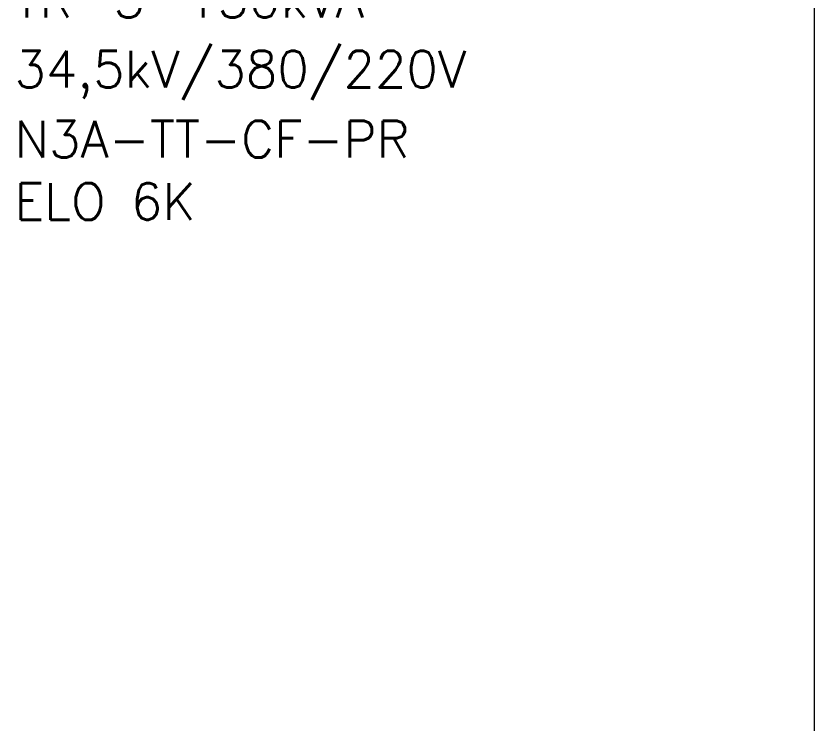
# Model space of a CAD drawing. Header units: millimetres. Extents: x 997 to 4249, y 599 to 1440.
# Drawn here: x 1860.7 to 1924.5, y 717.4 to 773.8 of the extents above; entities that cross this region are included whole.
import ezdxf

# ---------------------------------------------------------------- set-up
doc = ezdxf.new("R2010")
doc.units = ezdxf.units.MM
for name, color, linetype in [('BT', 5, 'Continuous'), ('cercas existentes', 18, 'Continuous'), ('taludes', 9, 'Continuous')]:
    doc.layers.add(name, color=color, linetype=linetype)
doc.styles.add('1mm', font='romans.shx', dxfattribs={"height": 2})

# ---------------------------------------------------------------- blocks, each defined once
blk = doc.blocks.new('gtfoods1')
at = {"layer": 'taludes', "linetype": 'Continuous', "lineweight": 5, "ltscale": 1.5}
blk.add_lwpolyline([(-0.004, 694.631), (0, 0)], dxfattribs=at)

msp = doc.modelspace()

# ---------------------------------------------------------------- block references
at = {"layer": 'cercas existentes', "color": 1}
msp.add_blockref('gtfoods1', (1924.454, 660.921), dxfattribs=at)

# ---------------------------------------------------------------- texts
at = {"layer": 'BT', "lineweight": 5, "style": '1mm'}
for s, height, p in [('TR-3-150kVA', 2.93333, (1860.608, 773.725, 12.071)), ('34,5kV/380/220V', 2.93333, (1860.608, 768.132, 12.071)), ('N3A-TT-CF-PR', 2.93333, (1860.608, 762.539, 12.071)), ('ELO 6K', 2.9333, (1860.608, 757.558, 12.071))]:
    msp.add_text(s, height=height, dxfattribs=at).set_placement(p)

doc.saveas('drawing.dxf')
